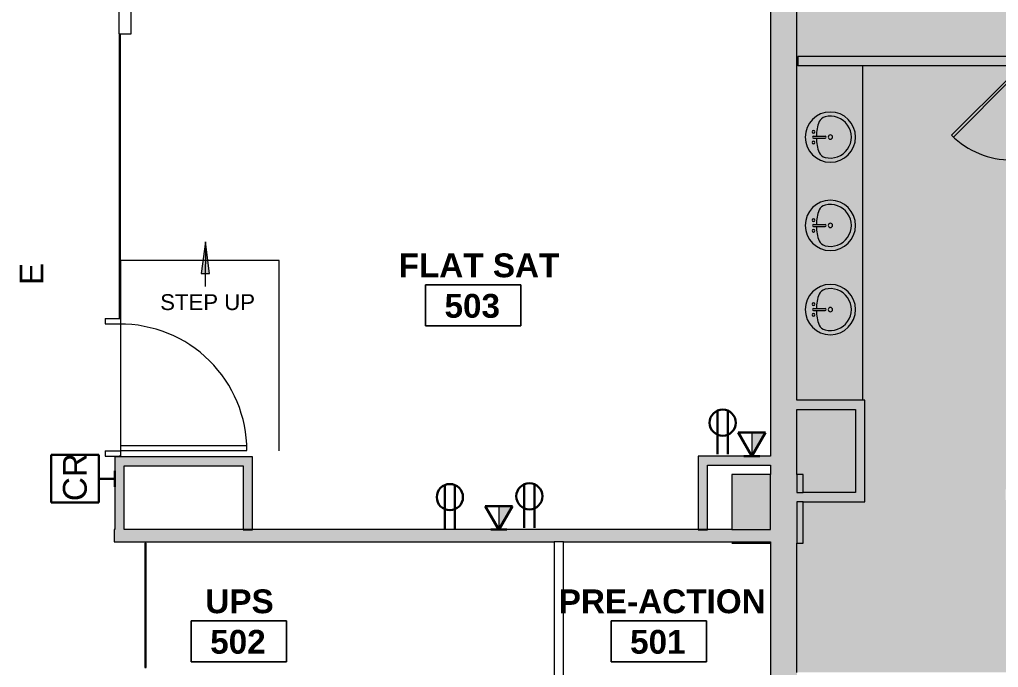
# Model space of a CAD drawing. Header units: inches. Extents: x 385 to 2249, y -1781 to -36.
# Drawn here: x 929 to 1299, y -1473.3 to -1228.3 of the extents above; entities that cross this region are included whole.
import ezdxf

# ---------------------------------------------------------------- set-up
doc = ezdxf.new("R2010")
doc.units = ezdxf.units.IN
doc.header["$MEASUREMENT"] = 0
for name, color, linetype, lineweight in [('A-ANNO-NOTE', 131, 'Continuous', 30), ('A-AREA-IDEN', 2, 'Continuous', 9), ('A-DETL', 90, 'Continuous', 9), ('A-DETL-GENF', 92, 'Continuous', 9), ('A-DOOR', 31, 'Continuous', 13), ('A-DOOR-FRAM', 31, 'Continuous', 20), ('A-WALL', 113, 'Continuous', 13), ('A-WALL-PATT', 111, 'Continuous', 13), ('G-ANNO-TEXT', 231, 'Continuous', 9), ('I-WALL', 2, 'Continuous', 13), ('P-SANR-FIXT', 6, 'Continuous', 13), ('Q-CASE', 31, 'Continuous', 13)]:
    doc.layers.add(name, color=color, linetype=linetype, lineweight=lineweight)
doc.styles.add('Swis721 Lt BT', font='swissl.ttf', dxfattribs={"height": 9})
doc.styles.add('Swis721 Lt BT_1', font='swissl.ttf', dxfattribs={"height": 6})
doc.styles.add('Swis721 Lt BT_B', font='', dxfattribs={"height": 9})
doc.styles.get('Swis721 Lt BT_B').set_extended_font_data('Swis721 Lt BT', bold=True)

# ---------------------------------------------------------------- blocks, each defined once
blk = doc.blocks.new('Single Glass Door1 - 24_ x 84_ 2-5083620-Level 5 POWER _ SIGNAL')
at = {"layer": 'A-DOOR', "color": 8, "lineweight": 20}
for p, q in [((-6.59, 22.99), (-7.3, 22.29)), ((-7.3, 22.29), (15.2, -0.21)), ((15.91, 0.5), (-6.59, 22.99)), ((15.2, -0.21), (15.91, 0.5))]:
    blk.add_line(p, q, dxfattribs=at)
at = {"layer": 'A-DOOR', "lineweight": 9}
blk.add_arc((15.91, 0.5), 31.81, 135, 180.5, dxfattribs=at)
blk = doc.blocks.new('Casework 3 - Casework 1-5090646-Level 5 POWER _ SIGNAL')
at = {"layer": 'Q-CASE', "lineweight": 9}
for p, q in [((1223.12, -1245.68), (1222.77, -1245.68)), ((1247.75, -1372.18), (1247.75, -1245.68))]:
    blk.add_line(p, q, dxfattribs=at)
blk = doc.blocks.new('Sink Vanity-Round - 19_ x 19_-5084743-Level 5 POWER _ SIGNAL')
at = {"layer": 'P-SANR-FIXT', "lineweight": 9}
for p, q in [((3.43, 9.73), (3.43, 5.36)), ((4.18, 9.73), (4.18, 5.36))]:
    blk.add_line(p, q, dxfattribs=at)
for centre, radius, start, end in [((3.81, 3.35), 9.5, 90, 270), ((3.81, 3.35), 9.5, 270, 90), ((0.05, 4.11), 4.12, 120.7927, 162.1904), ((3.81, -9.17), 17.81, 91.2067, 109.2086), ((1.81, 9.73), 0.5, 360, 180), ((1.81, 9.73), 0.5, 180, 360), ((3.81, 9.73), 0.375, 360, 180), ((3.81, -9.17), 17.81, 70.7914, 88.7933), ((5.81, 9.73), 0.5, 360, 180), ((5.81, 9.73), 0.5, 180, 360), ((7.56, 4.11), 4.12, 17.8096, 59.2073), ((3.81, 3.35), 7.93, 165.3071, 14.6929), ((3.81, 3.35), 0.813, 360, 180), ((3.81, 5.36), 0.375, 180, 360), ((3.81, 3.35), 0.813, 180, 360)]:
    blk.add_arc(centre, radius, start, end, dxfattribs=at)
blk = doc.blocks.new('Single Flush - OTJ_SOLIDFLUSH_ALUM 3-5892479-Level 5 POWER _ SIGNAL')
at = {"layer": 'A-DOOR', "lineweight": 20}
for p, q in [((22.15625, 48.0625), (22.15625, 0.25)), ((23.90625, 48.0625), (22.15625, 48.0625)), ((23.90625, 0.25), (23.90625, 48.0625)), ((22.15625, 0.25), (23.90625, 0.25))]:
    blk.add_line(p, q, dxfattribs=at)
at = {"layer": 'A-DOOR', "lineweight": 9}
blk.add_arc((23.90625, 0.25), 47.8125, 90, 180.5, dxfattribs=at)
at = {"layer": 'A-DOOR-FRAM'}
for p, q in [((-26, -5.5), (-26, 0.25)), ((-26, 0.25), (-24, 0.25)), ((-24, -5.5), (-24, 0.25)), ((24.000004, -5.5), (24.000004, 0.25)), ((24.000004, 0.25), (26.000004, 0.25)), ((26.000004, -5.5), (26.000004, 0.25)), ((-26, -5.5), (-24, -5.5)), ((24.000004, -5.5), (26.000004, -5.5))]:
    blk.add_line(p, q, dxfattribs=at)
blk = doc.blocks.new('Room Tag - Room Name and Number-3379422-Level 5 POWER _ SIGNAL')
at = {"layer": 'A-AREA-IDEN'}
for p, q in [((-0.1881, -0.1636), (-0.1881, -0.0018)), ((-0.1881, -0.0018), (0.1869, -0.0018)), ((0.1869, -0.0018), (-0.1881, -0.0018)), ((-0.1881, -0.0018), (-0.1881, -0.1636)), ((0.1869, -0.0018), (0.1869, -0.1636)), ((0.1869, -0.1636), (0.1869, -0.0018)), ((0.1869, -0.1636), (-0.1881, -0.1636)), ((-0.1881, -0.1636), (0.1869, -0.1636))]:
    blk.add_line(p, q, dxfattribs=at)

msp = doc.modelspace()

# ---------------------------------------------------------------- hatches: boundary and pattern name
at = {"layer": 'A-ANNO-NOTE', "lineweight": 9}
for points in [[(1205.81, -1393.4), (1210.97, -1384.47), (1205.81, -1384.47), (1205.81, -1390.95)], [(1110.16, -1421.23), (1115.32, -1412.3), (1110.16, -1412.3)]]:
    msp.add_hatch(color=256, dxfattribs=at).paths.add_polyline_path(points, flags=0)
at = {"layer": 'A-DETL-GENF'}
h = msp.add_hatch(color=9, dxfattribs=at)
h.paths.add_polyline_path([(1524.47, -1513.89), (1524.47, -1510.95), (1525.47, -1510.95), (1525.47, -1478.89), (1465.05, -1478.89), (1465.05, -1510.95), (1484.47, -1510.95), (1484.47, -1513.89)], flags=0)
h.paths.add_polyline_path([(1529.47, -1510.95), (1611.51, -1510.95), (1611.51, -1507.95), (1615.11, -1507.95), (1615.11, -1467.95), (1611.51, -1467.95), (1611.51, -1382.93), (1529.47, -1382.93), (1529.47, -1494.95)], flags=0)
h.paths.add_polyline_path([(1439.45, -1510.89), (1439.45, -1488.89), (1460.95, -1488.89), (1460.95, -1478.89), (1436.11, -1478.89), (1436.11, -1510.89), (1438.5, -1510.89)], flags=0)
h.paths.add_polyline_path([(1312.3, -1510.89), (1335.43, -1510.89), (1335.43, -1478.64), (1222.77, -1478.64), (1222.77, -1510.89), (1309.8, -1510.89)], flags=0)
h.paths.add_polyline_path([(1338.93, -1510.89), (1344.5, -1510.89), (1344.5, -1478.64), (1338.93, -1478.64), (1338.93, -1504.53)], flags=0)
h.paths.add_polyline_path([(1335.43, -1475.14), (1338, -1475.14), (1338, -1469.89), (1341.5, -1469.89), (1341.5, -1429.89), (1338, -1429.89), (1338, -1409.93), (1301.75, -1409.93), (1301.75, -1405.93), (1303.74, -1405.93), (1303.74, -1402.93), (1304.74, -1402.93), (1304.74, -1405.93), (1365.36, -1405.93), (1365.36, -1372.93), (1304.74, -1372.93), (1304.74, -1378.93), (1303.74, -1378.93), (1303.74, -1368.43), (1304.74, -1368.43), (1304.74, -1371.93), (1365.36, -1371.93), (1365.36, -1339.93), (1304.74, -1339.93), (1304.74, -1344.43), (1303.74, -1344.43), (1303.74, -1335.31), (1304.74, -1335.31), (1304.74, -1338.93), (1365.36, -1338.93), (1365.36, -1306.93), (1304.74, -1306.93), (1304.74, -1311.31), (1303.74, -1311.31), (1303.74, -1281.43), (1304.74, -1281.43), (1304.74, -1305.93), (1365.36, -1305.93), (1365.36, -1245.68), (1304.74, -1245.68), (1304.74, -1249.43), (1303.74, -1249.43), (1303.74, -1245.68), (1223.12, -1245.68), (1223.12, -1242.18), (1461.2, -1242.18), (1461.2, -1223.52), (1439.45, -1223.52), (1439.45, -1199.52), (1461.2, -1199.52), (1461.2, -1185.39), (1611.76, -1185.39), (1611.76, -1114.27), (1615.11, -1114.27), (1615.11, -1039.27), (1611.76, -1039.27), (1611.76, -1018.52), (1536.95, -1018.52), (1536.95, -1027.89), (1512.86, -1027.89), (1512.86, -1018.52), (1404.95, -1018.52), (1404.95, -1027.89), (1380.86, -1027.89), (1380.86, -1018.52), (1314.36, -1018.52), (1314.36, -1040.95), (1222.81, -1040.95), (1222.81, -1104.09), (1225.11, -1104.09), (1225.11, -1133.84), (1222.77, -1133.84), (1222.77, -1372.18), (1248.5, -1372.18), (1248.5, -1410.64), (1225.15, -1410.64), (1225.15, -1426.29), (1222.77, -1426.29), (1222.77, -1475.14), (1269.3, -1475.14)], flags=0)
h.paths.add_polyline_path([(1525.47, -1474.89), (1525.47, -1410.89), (1499.47, -1410.89), (1499.47, -1371.93), (1525.12, -1371.93), (1525.12, -1375.93), (1503.47, -1375.93), (1503.47, -1406.89), (1525.47, -1406.89), (1525.47, -1330.89), (1525.36, -1330.89), (1525.36, -1245.68), (1444.49, -1245.68), (1444.49, -1248.43), (1443.49, -1248.43), (1443.49, -1245.68), (1383.11, -1245.68), (1383.11, -1305.93), (1443.49, -1305.93), (1443.49, -1280.43), (1444.49, -1280.43), (1444.49, -1311.43), (1443.49, -1311.43), (1443.45, -1306.93), (1383.11, -1306.93), (1383.11, -1338.93), (1443.49, -1338.93), (1443.49, -1335.43), (1444.49, -1335.43), (1444.49, -1338.93), (1446.48, -1338.93), (1446.48, -1342.93), (1413.11, -1342.93), (1413.11, -1373.93), (1431.11, -1373.93), (1431.11, -1374.93), (1413.11, -1374.93), (1413.11, -1405.93), (1464.42, -1405.93), (1464.42, -1409.93), (1442.5, -1409.93), (1442.5, -1431.89), (1438.5, -1431.89), (1438.5, -1471.89), (1442.5, -1471.89), (1442.5, -1474.89), (1516.31, -1474.89)], flags=0)
h.paths.add_polyline_path([(1438.5, -1418.2), (1438.5, -1409.93), (1427.23, -1409.93), (1427.23, -1418.2), (1437.43, -1418.2)], flags=0)
h.paths.add_polyline_path([(1353, -1418.2), (1353, -1409.93), (1341.5, -1409.93), (1341.5, -1418.2), (1346.96, -1418.2)], flags=0)
h.paths.add_polyline_path([(1245, -1407.14), (1245, -1375.68), (1222.77, -1375.68), (1222.77, -1400.29), (1225.15, -1400.29), (1225.15, -1407.14), (1226.69, -1407.14)], flags=0)
h.paths.add_polyline_path([(1399.58, -1405.93), (1409.11, -1405.93), (1409.11, -1342.93), (1379.11, -1342.93), (1379.11, -1245.68), (1368.86, -1245.68), (1368.86, -1405.93), (1392.06, -1405.93)], flags=0)
h.paths.add_polyline_path([(1529.47, -1378.93), (1611.51, -1378.93), (1611.51, -1334.89), (1529.47, -1334.89), (1529.47, -1335.2)], flags=0)
h.paths.add_polyline_path([(1587.5, -1330.89), (1611.51, -1330.89), (1611.51, -1328.89), (1615.11, -1328.89), (1615.11, -1288.89), (1611.51, -1288.89), (1611.51, -1188.89), (1464.7, -1188.89), (1464.7, -1242.18), (1532.36, -1242.18), (1532.36, -1330.89)], flags=0)
h.paths.add_polyline_path([(1226.69, -1036.33), (1310.86, -1036.33), (1310.86, -915.95), (1303.61, -915.95), (1303.61, -911.33), (1409.69, -911.33), (1409.69, -910.89), (1225.06, -910.89), (1225.06, -911.33), (1263.61, -911.33), (1263.61, -915.95), (1225.06, -915.95), (1225.06, -936.89), (1222.81, -936.89), (1222.81, -1036.33), (1225.11, -1036.33)], flags=0)
h.paths.add_polyline_path([(1516.36, -1024.39), (1533.45, -1024.39), (1533.45, -1018.52), (1516.36, -1018.52)], flags=0)
h.paths.add_polyline_path([(1399.36, -1024.39), (1401.45, -1024.39), (1401.45, -1018.52), (1384.36, -1018.52), (1384.36, -1024.39), (1397.78, -1024.39)], flags=0)
h.paths.add_polyline_path([(1587.5, -1015.02), (1611.76, -1015.02), (1611.76, -1009.77), (1615.11, -1009.77), (1615.11, -969.77), (1611.76, -969.77), (1611.76, -915.95), (1611.61, -915.95), (1611.61, -936.89), (1590.01, -936.89), (1590.01, -921.89), (1406.2, -921.89), (1406.2, -1015.02), (1579.07, -1015.02)], flags=0)
h.paths.add_polyline_path([(1346.96, -1015.02), (1372.86, -1015.02), (1372.86, -915.95), (1314.36, -915.95), (1314.36, -1015.02), (1341.5, -1015.02)], flags=0)
h.paths.add_polyline_path([(1380.86, -1015.02), (1402.7, -1015.02), (1402.7, -925.39), (1376.36, -925.39), (1376.36, -1015.02)], flags=0)
h.paths.add_polyline_path([(1402.7, -921.89), (1402.7, -915.95), (1376.36, -915.95), (1376.36, -921.89)], flags=0)
h.paths.add_polyline_path([(1413.19, -911.33), (1603.7, -911.33), (1603.7, -910.89), (1413.19, -910.89), (1413.19, -911.04)], flags=0)
h.paths.add_polyline_path([(1611.61, -911.33), (1611.76, -911.33), (1611.76, -910.89), (1607.2, -910.89), (1607.2, -911.33), (1608.55, -911.33)], flags=0)
at = {"layer": 'A-WALL'}
h = msp.add_hatch(color=250, dxfattribs=at)
h.paths.add_polyline_path([(1222.77, -1426.29), (1225.15, -1426.29), (1225.15, -1410.64), (1222.77, -1410.64), (1222.77, -1425.79)], flags=0)
h.paths.add_polyline_path([(1198.15, -1421.16), (1212.77, -1421.16), (1212.77, -1400.29), (1198.15, -1400.29), (1198.15, -1410.64)], flags=0)
h.paths.add_polyline_path([(1225.15, -1407.14), (1225.15, -1400.29), (1222.77, -1400.29), (1222.77, -1407.14)], flags=0)
at = {"layer": 'A-WALL-PATT', "lineweight": 9}
for points in [[(1222.77, -1514.89), (1222.77, -1133.84), (1212.77, -1133.84), (1212.77, -1514.89)], [(1467.23, -1245.68), (1525.36, -1245.68), (1525.36, -1242.18), (1223.12, -1242.18), (1223.12, -1245.68), (1461.2, -1245.68)], [(1222.77, -1375.68), (1245, -1375.68), (1245, -1372.18), (1222.77, -1372.18)], [(1248.5, -1407.14), (1248.5, -1372.18), (1245, -1372.18), (1245, -1407.14), (1247.75, -1407.14)], [(964.95, -1421.16), (968.45, -1421.16), (968.45, -1393.58), (964.95, -1393.58), (964.95, -1397.08)], [(1017, -1397.08), (1017, -1393.58), (968.45, -1393.58), (968.45, -1397.08), (1013.5, -1397.08)], [(1185.5, -1421.16), (1189, -1421.16), (1189, -1393.33), (1185.5, -1393.33), (1185.5, -1410.64)], [(1212.77, -1396.83), (1212.77, -1393.33), (1189, -1393.33), (1189, -1396.83), (1211.12, -1396.83)], [(1017, -1421.16), (1017, -1397.08), (1013.5, -1397.08), (1013.5, -1421.16)], [(1245, -1410.64), (1248.5, -1410.64), (1248.5, -1407.14), (1222.77, -1407.14), (1222.77, -1410.64), (1226.69, -1410.64)], [(1134.58, -1425.79), (1212.77, -1425.79), (1212.77, -1421.16), (964.77, -1421.16), (964.77, -1425.79), (1131.08, -1425.79)], [(976.83, -1473.27), (976.83, -1426.27), (976.33, -1426.27), (976.33, -1473.27)]]:
    msp.add_hatch(color=7, dxfattribs=at).paths.add_polyline_path(points, flags=0)
at = {"layer": 'G-ANNO-TEXT'}
msp.add_hatch(color=7, dxfattribs=at).paths.add_polyline_path([(999.25, -1312.26), (997.59, -1324.25), (1000.75, -1324.27)], flags=0)

# ---------------------------------------------------------------- linework, layer by layer
at = {"layer": 'A-ANNO-NOTE'}
for p, q in [((1192.82, -1392.68), (1192.82, -1376.15)), ((1192.82, -1392.68), (1192.82, -1376.15)), ((1196.65, -1392.68), (1196.65, -1376.15)), ((1205.77, -1393.33), (1200.62, -1384.4)), ((1200.62, -1384.4), (1210.93, -1384.4)), ((1205.81, -1393.4), (1200.66, -1384.47)), ((1200.66, -1384.47), (1210.97, -1384.47)), ((1205.77, -1393.33), (1210.93, -1384.4)), ((1205.81, -1393.4), (1210.97, -1384.47)), ((958.95, -1392.93), (940.95, -1392.93)), ((940.95, -1392.93), (940.95, -1410.93)), ((958.95, -1410.93), (958.95, -1392.93)), ((1208.77, -1393.33), (1202.77, -1393.33)), ((964.95, -1401.93), (958.95, -1401.93)), ((964.95, -1398.93), (964.95, -1404.93)), ((1089.7, -1420.82), (1089.7, -1404.29)), ((1089.7, -1420.82), (1089.7, -1404.29)), ((1093.53, -1420.82), (1093.53, -1404.29)), ((1119.76, -1420.51), (1119.76, -1403.98)), ((1119.76, -1420.51), (1119.76, -1403.98)), ((1123.6, -1420.51), (1123.6, -1403.98)), ((940.95, -1410.93), (958.95, -1410.93)), ((1110.12, -1421.16), (1104.96, -1412.23)), ((1104.96, -1412.23), (1115.28, -1412.23)), ((1110.16, -1421.23), (1105, -1412.3)), ((1105, -1412.3), (1115.32, -1412.3)), ((1110.12, -1421.16), (1115.28, -1412.23)), ((1110.16, -1421.23), (1115.32, -1412.3)), ((1113.12, -1421.16), (1107.12, -1421.16))]:
    msp.add_line(p, q, dxfattribs=at)
at = {"layer": 'A-ANNO-NOTE', "lineweight": 9}
for p, q in [((1205.81, -1393.4), (1210.97, -1384.47)), ((1210.97, -1384.47), (1205.81, -1384.47)), ((1205.81, -1384.47), (1205.81, -1393.4)), ((1110.16, -1421.23), (1115.32, -1412.3)), ((1115.32, -1412.3), (1110.16, -1412.3)), ((1110.16, -1412.3), (1110.16, -1421.23))]:
    msp.add_line(p, q, dxfattribs=at)
at = {"layer": 'A-ANNO-NOTE'}
for centre in [(1194.74, -1380.72), (1091.61, -1408.86), (1121.68, -1408.55)]:
    msp.add_circle(centre, 4.95, dxfattribs=at)
at = {"layer": 'A-DETL', "lineweight": 13}
for p, q in [((1027.07, -1319.33), (967.07, -1319.33)), ((967.07, -1319.33), (967.07, -1391.33)), ((1027.07, -1391.33), (1027.07, -1319.33))]:
    msp.add_line(p, q, dxfattribs=at)
at = {"layer": 'A-WALL'}
for p, q in [((966.47, -1096.9), (966.47, -1233.64)), ((971.1, -1233.64), (971.1, -1096.9)), ((966.47, -1233.64), (971.1, -1233.64)), ((1134.58, -1425.79), (1131.08, -1425.79))]:
    msp.add_line(p, q, dxfattribs=at)
at = {"layer": 'A-WALL', "color": 8, "lineweight": 20}
for p, q in [((1212.77, -1133.84), (1212.77, -1393.33)), ((1222.77, -1372.18), (1222.77, -1133.84)), ((1222.77, -1400.29), (1222.77, -1375.68)), ((1212.77, -1396.83), (1212.77, -1400.29)), ((1198.15, -1400.29), (1198.15, -1421.16)), ((1212.77, -1400.29), (1198.15, -1400.29)), ((1225.15, -1400.29), (1222.77, -1400.29)), ((1225.15, -1407.14), (1225.15, -1400.29)), ((1225.15, -1426.29), (1225.15, -1410.64)), ((964.95, -1421.16), (964.77, -1421.16)), ((964.77, -1421.16), (964.77, -1425.79)), ((1198.15, -1421.16), (968.45, -1421.16)), ((964.77, -1425.79), (1131.08, -1425.79)), ((1134.58, -1425.79), (1212.77, -1425.79)), ((1212.77, -1426.27), (1198.15, -1426.27)), ((1198.15, -1426.27), (1198.15, -1426.29)), ((1198.15, -1426.29), (1212.77, -1426.29)), ((1212.77, -1425.79), (1212.77, -1426.27)), ((1212.77, -1426.29), (1212.77, -1512.02)), ((1222.77, -1475.14), (1222.77, -1426.29)), ((1222.77, -1426.29), (1225.15, -1426.29))]:
    msp.add_line(p, q, dxfattribs=at)
at = {"layer": 'A-WALL', "color": 55}
msp.add_line((967.07, -1393.58), (966.57, -1393.58), dxfattribs=at)
at = {"layer": 'A-WALL', "lineweight": 9}
for p, q in [((1212.77, -1421.16), (1212.77, -1400.29)), ((1222.77, -1400.29), (1222.77, -1407.14)), ((1222.77, -1407.14), (1225.15, -1407.14)), ((1225.15, -1410.64), (1222.77, -1410.64)), ((1222.77, -1410.64), (1222.77, -1426.29)), ((1198.15, -1421.16), (1212.77, -1421.16)), ((1212.77, -1426.29), (1212.77, -1426.27))]:
    msp.add_line(p, q, dxfattribs=at)
at = {"layer": 'G-ANNO-TEXT', "color": 7}
for p, q in [((999.25, -1312.26), (997.59, -1324.25)), ((999.25, -1312.26), (999.13, -1329.25)), ((1000.75, -1324.27), (999.25, -1312.26)), ((997.59, -1324.25), (1000.75, -1324.27))]:
    msp.add_line(p, q, dxfattribs=at)
at = {"layer": 'I-WALL'}
for p, q in [((966.57, -1233.64), (966.57, -1341.33)), ((967.07, -1341.33), (967.07, -1233.64)), ((966.57, -1341.33), (967.07, -1341.33)), ((966.57, -1393.33), (966.57, -1393.58)), ((967.07, -1393.33), (966.57, -1393.33)), ((967.07, -1393.58), (967.07, -1393.33)), ((1131.08, -1425.79), (1131.08, -1509.27)), ((1134.58, -1509.27), (1134.58, -1425.79))]:
    msp.add_line(p, q, dxfattribs=at)
at = {"layer": 'I-WALL', "color": 8, "lineweight": 20}
for p, q in [((1461.2, -1242.18), (1223.12, -1242.18)), ((1223.12, -1242.18), (1223.12, -1245.68)), ((1223.12, -1245.68), (1303.74, -1245.68)), ((1248.5, -1372.18), (1222.77, -1372.18)), ((1248.5, -1410.64), (1248.5, -1372.18)), ((1222.77, -1375.68), (1245, -1375.68)), ((1245, -1375.68), (1245, -1407.14)), ((964.95, -1393.58), (964.95, -1421.16)), ((966.57, -1393.58), (964.95, -1393.58)), ((1017, -1393.58), (967.07, -1393.58)), ((1017, -1421.27), (1017, -1393.58)), ((1185.5, -1393.33), (1185.5, -1421.27)), ((1212.77, -1393.33), (1185.5, -1393.33)), ((968.45, -1421.16), (968.45, -1397.08)), ((968.45, -1397.08), (1013.5, -1397.08)), ((1013.5, -1397.08), (1013.5, -1421.27)), ((1189, -1421.27), (1189, -1396.83)), ((1189, -1396.83), (1212.77, -1396.83)), ((1245, -1407.14), (1225.15, -1407.14)), ((1225.15, -1410.64), (1248.5, -1410.64)), ((1013.5, -1421.27), (1017, -1421.27)), ((1185.5, -1421.27), (1189, -1421.27)), ((976.33, -1426.27), (976.33, -1473.27)), ((976.83, -1426.27), (976.33, -1426.27)), ((976.83, -1473.27), (976.83, -1426.27)), ((976.33, -1473.27), (976.83, -1473.27))]:
    msp.add_line(p, q, dxfattribs=at)

# ---------------------------------------------------------------- block references
at = {"layer": 'A-AREA-IDEN', "xscale": 95.99999999999994, "yscale": 95.99999999999994, "zscale": 95.99999999999994}
for p in [(1100.49, -1328.42), (1011.93, -1455.48), (1170.62, -1455.48)]:
    msp.add_blockref('Room Tag - Room Name and Number-3379422-Level 5 POWER _ SIGNAL', p, dxfattribs=at)
at = {"layer": 'A-DOOR'}
for name, p, rotation in [('Single Glass Door1 - 24_ x 84_ 2-5083620-Level 5 POWER _ SIGNAL', (1304.24, -1265.43), 89.9999999999999), ('Single Flush - OTJ_SOLIDFLUSH_ALUM 3-5892479-Level 5 POWER _ SIGNAL', (966.82, -1367.33), 269.9999999999999)]:
    msp.add_blockref(name, p, dxfattribs=dict(at, rotation=rotation))
at = {"layer": 'P-SANR-FIXT', "lineweight": 9, "rotation": 89.99999999999991}
for p in [(1238.8, -1276.53), (1238.8, -1309.92), (1238.8, -1341.74)]:
    msp.add_blockref('Sink Vanity-Round - 19_ x 19_-5084743-Level 5 POWER _ SIGNAL', p, dxfattribs=at)
at = {"layer": 'Q-CASE', "lineweight": 9}
msp.add_blockref('Casework 3 - Casework 1-5090646-Level 5 POWER _ SIGNAL', (0, 0), dxfattribs=at)

# ---------------------------------------------------------------- texts
at = {"layer": 'A-ANNO-NOTE', "lineweight": 9, "char_height": 9, "attachment_point": 1, "rotation": 90, "style": 'Swis721 Lt BT'}
for s, insert, width in [('E', (928.97, -1328.66), 9.393), ('CR', (945.36, -1410.39), 20.604)]:
    msp.add_mtext(s, dxfattribs=dict(at, insert=insert, width=width))
at = {"layer": 'A-AREA-IDEN', "char_height": 9, "attachment_point": 1, "style": 'Swis721 Lt BT_B'}
for s, insert, width in [('FLAT SAT', (1072.25, -1316.71), 68.175), ('503', (1089.59, -1332.02), 25.452), ('UPS', (999.18, -1443.77), 30.603), ('PRE-ACTION', (1132.76, -1443.77), 91.506), ('502', (1001.03, -1459.08), 25.452), ('501', (1159.73, -1459.08), 25.452)]:
    msp.add_mtext(s, dxfattribs=dict(at, insert=insert, width=width))
at = {"layer": 'G-ANNO-TEXT', "color": 7, "insert": (982.12, -1332.12), "char_height": 6, "width": 41.208, "attachment_point": 1, "style": 'Swis721 Lt BT_1'}
msp.add_mtext('STEP UP', dxfattribs=at)

doc.saveas('drawing.dxf')
